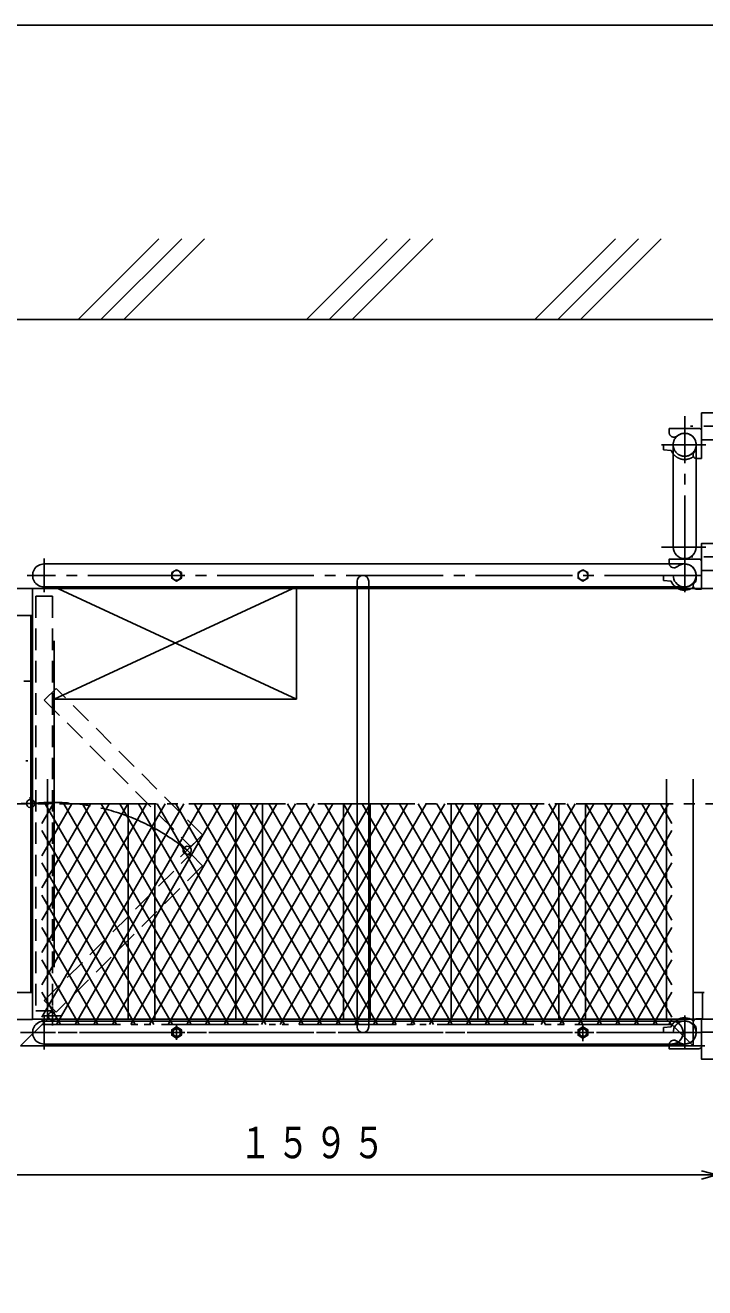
# Model space of a CAD drawing. Units: millimetres, scale not verified. Extents: x -7950 to 7710, y -5600 to 5443.
# Drawn here: x -4566 to -3303, y 3098 to 5443 of the extents above; entities that cross this region are included whole.
import ezdxf

# ---------------------------------------------------------------- set-up
doc = ezdxf.new("R2010")
doc.units = ezdxf.units.MM
doc.header["$LTSCALE"] = 20
for name, pattern in [('CHAIN2', [12, 9, -1, 1, -1]), ('DASHED2', [3, 2, -1]), ('DOUBLE_CHAIN2', [12.8, 9, -1, 0.6, -0.6, 0.6, -1])]:
    doc.linetypes.add(name, pattern=pattern)
doc.layers.add('0-0_1', color=1, linetype='Continuous')
doc.layers.add('0-1_10', color=7, linetype='Continuous')
doc.styles.add('ＭＳ ゴシック', font='')
doc.styles.get('ＭＳ ゴシック').set_extended_font_data('MS Gothic')

msp = doc.modelspace()

# ---------------------------------------------------------------- linework, layer by layer
at = {"layer": '0-0_1', "color": 2}
for p, q in [((-4467.35, 4896.73), (-4317.35, 5046.73)), ((-4424.93, 4896.73), (-4274.93, 5046.73)), ((-4382.5, 4896.73), (-4232.5, 5046.73)), ((-4043.09, 4896.73), (-3893.09, 5046.73)), ((-4000.66, 4896.73), (-3850.66, 5046.73)), ((-3958.24, 4896.73), (-3808.24, 5046.73)), ((-3618.83, 4896.73), (-3468.83, 5046.73)), ((-3576.4, 4896.73), (-3426.4, 5046.73)), ((-3533.97, 4896.73), (-3383.97, 5046.73)), ((-4511.81, 4399.88), (-4061.81, 4191.73)), ((-4061.81, 4399.88), (-4511.81, 4191.73)), ((-4061.81, 4191.73), (-4061.81, 4399.88)), ((-4061.81, 4191.73), (-4511.81, 4191.73)), ((-4524.51, 4042.99), (-4524.51, 3597.23)), ((-3374.51, 4042.99), (-3374.51, 3597.23)), ((-3324.51, 3547.23), (-3324.51, 4042.99)), ((-4374.51, 3597.23), (-4374.51, 3996.73)), ((-4324.51, 3996.73), (-4324.51, 3597.23)), ((-4174.51, 3597.23), (-4174.51, 3996.73)), ((-4124.51, 3996.73), (-4124.51, 3597.23)), ((-3974.51, 3597.23), (-3974.51, 3996.73)), ((-3924.51, 3996.73), (-3924.51, 3597.23)), ((-3774.51, 3597.23), (-3774.51, 3996.73)), ((-3724.51, 3996.73), (-3724.51, 3597.23)), ((-3574.51, 3597.23), (-3574.51, 3996.73)), ((-3524.51, 3996.73), (-3524.51, 3597.23)), ((-4524.51, 3597.23), (-4574.51, 3547.23))]:
    msp.add_line(p, q, dxfattribs=at)
at = {"layer": '0-0_1'}
for p, q in [((-6891.46, 4896.73), (3930.54, 4896.73)), ((-3361.81, 4473.93), (-3361.81, 4663.93)), ((-3319.11, 4473.93), (-3319.11, 4663.93)), ((-3319.11, 4657.66), (-3319.11, 4663.93)), ((-4530.46, 4442.58), (-3340.46, 4442.58)), ((-4411.81, 4442.58), (-3464.51, 4442.58)), ((-3949.01, 3582.73), (-3949.01, 4410.38)), ((-3927.31, 3582.73), (-3927.31, 4410.38)), ((-3361.81, 4421.22), (-3379.99, 4421.26)), ((-3379.99, 4412.11), (-3379.99, 4421.26)), ((-3379.99, 4412.11), (-3365.86, 4410.41)), ((-3319.11, 4414.96), (-3319.11, 4421.23)), ((1548.19, 4396.73), (-4877.76, 4396.73)), ((-4551.81, 4396.73), (-4551.81, 3596.73)), ((-3340.46, 4399.88), (-4530.46, 4399.88)), ((-4411.81, 4399.88), (-3949.01, 4399.88)), ((-3927.31, 4399.88), (-3464.51, 4399.88)), ((-3309.11, 4395.58), (-3319.11, 4395.58)), ((-4877.76, 4346.73), (-4551.81, 4346.73)), ((-4555.46, 4005.08), (-4555.46, 4346.73)), ((-4554.51, 3693.58), (-4554.51, 4299.88)), ((-4511.81, 3693.58), (-4511.81, 4299.88)), ((-4568.16, 4224.73), (-4555.46, 4224.73)), ((-4556.46, 4005.01), (-4556.46, 4009.23)), ((-4555.46, 3646.73), (-4555.46, 3990.08)), ((-3325.86, 3646.73), (-3304.51, 3646.73)), ((-3307.51, 3597.23), (-3307.51, 3646.73)), ((-2924.51, 3597.23), (-4551.81, 3597.23)), ((-4529.02, 3587.23), (-4534.51, 3596.73)), ((-3340.46, 3593.58), (-4530.46, 3593.58)), ((-4411.81, 3593.58), (-3949.01, 3593.58)), ((-3927.31, 3593.58), (-3464.51, 3593.58)), ((-3369.99, 3587.23), (-3364.51, 3596.73)), ((-3309.11, 3597.88), (-3319.11, 3597.88)), ((-3379.99, 3581.35), (-3365.86, 3583.05)), ((-3379.99, 3581.35), (-3379.99, 3572.2)), ((-3361.81, 3572.25), (-3379.99, 3572.2)), ((-3319.11, 3578.5), (-3319.11, 3572.23)), ((-3319.11, 3578.5), (-3319.11, 3572.23)), ((-4530.46, 3550.88), (-3340.46, 3550.88)), ((-4411.81, 3550.88), (-3464.51, 3550.88))]:
    msp.add_line(p, q, dxfattribs=at)
at = {"layer": '0-0_1', "color": 2, "linetype": 'CHAIN2'}
for p, q in [((-3340.46, 4389.88), (-3340.46, 4717.07)), ((1194.83, 4698.28), (-3329.54, 4698.28)), ((-3383.26, 4663.93), (-3301.39, 4663.93)), ((-3383.26, 4473.93), (-3301.39, 4473.93)), ((1194.83, 4455.58), (-3329.54, 4455.58)), ((-4530.46, 4452.58), (-4530.46, 4389.88)), ((-3309.11, 4421.23), (-4561.81, 4421.23)), ((-4804.16, 4076.73), (-4560.51, 4076.73)), ((-4555.46, 4015.08), (-4555.46, 3980.08)), ((-6901.81, 3996.73), (-1336.99, 3996.73)), ((-4572.96, 3997.58), (-4537.96, 3997.58)), ((-4252.27, 3923.05), (-4277.02, 3898.3)), ((-4277.02, 3923.05), (-4252.27, 3898.3)), ((-4514.96, 3620.58), (-4514.96, 3585.58)), ((-4532.46, 3603.08), (-4497.46, 3603.08)), ((-4530.46, 3540.88), (-4530.46, 3603.58)), ((-3340.46, 3540.88), (-3340.46, 3603.58)), ((-3324.51, 3572.23), (-4574.51, 3572.23)), ((-3309.11, 3572.23), (-4561.81, 3572.23)), ((-4284.51, 3587.23), (-4284.51, 3558.92)), ((-3529.51, 3587.23), (-3529.51, 3556.41)), ((1257.25, 3547.73), (-3354.26, 3547.73))]:
    msp.add_line(p, q, dxfattribs=at)
at = {"layer": '0-0_1', "color": 2, "linetype": 'DOUBLE_CHAIN2'}
for p, q in [((-3361.81, 4663.92), (-3379.99, 4663.96)), ((-3379.99, 4654.81), (-3379.99, 4663.96)), ((-3379.99, 4654.81), (-3365.86, 4653.11)), ((-3309.11, 4638.28), (-3319.11, 4638.28)), ((-3364.51, 3587.23), (-4534.51, 3587.23))]:
    msp.add_line(p, q, dxfattribs=at)
at = {"layer": '0-0_1', "color": 2, "linetype": 'DASHED2'}
for p, q in [((-4236, 3939.31), (-4508.24, 4211.55)), ((-4514.96, 3997.58), (-4545.96, 3997.58)), ((-4236, 3939.31), (-4257.92, 3917.39)), ((-4236, 3882.03), (-4257.92, 3903.95)), ((-4236, 3882.03), (-4508.24, 3609.8))]:
    msp.add_line(p, q, dxfattribs=at)
at = {"layer": '0-0_1', "color": 3}
for p, q in [((-4534.51, 3600.73), (-4305.88, 3996.73)), ((-4534.51, 3660.73), (-4340.52, 3996.73)), ((-4534.51, 3720.73), (-4375.16, 3996.73)), ((-4534.51, 3780.73), (-4409.8, 3996.73)), ((-4534.51, 3840.73), (-4444.44, 3996.73)), ((-4534.51, 3900.73), (-4479.08, 3996.73)), ((-4534.51, 3960.73), (-4513.72, 3996.73)), ((-4528.45, 3996.73), (-4292.02, 3587.23)), ((-4507.66, 3587.23), (-4271.24, 3996.73)), ((-4493.8, 3996.73), (-4257.38, 3587.23)), ((-4473.02, 3587.23), (-4236.6, 3996.73)), ((-4459.16, 3996.73), (-4222.74, 3587.23)), ((-4438.38, 3587.23), (-4201.95, 3996.73)), ((-4424.52, 3996.73), (-4188.1, 3587.23)), ((-4403.74, 3587.23), (-4167.31, 3996.73)), ((-4389.88, 3996.73), (-4153.46, 3587.23)), ((-4369.1, 3587.23), (-4132.67, 3996.73)), ((-4355.24, 3996.73), (-4118.82, 3587.23)), ((-4334.46, 3587.23), (-4098.03, 3996.73)), ((-4320.6, 3996.73), (-4084.17, 3587.23)), ((-4299.82, 3587.23), (-4063.39, 3996.73)), ((-4285.96, 3996.73), (-4049.53, 3587.23)), ((-4265.17, 3587.23), (-4028.75, 3996.73)), ((-4251.32, 3996.73), (-4014.89, 3587.23)), ((-4230.53, 3587.23), (-3994.11, 3996.73)), ((-4216.68, 3996.73), (-3980.25, 3587.23)), ((-4195.89, 3587.23), (-3959.47, 3996.73)), ((-4182.04, 3996.73), (-3945.61, 3587.23)), ((-4161.25, 3587.23), (-3924.83, 3996.73)), ((-4147.39, 3996.73), (-3910.97, 3587.23)), ((-4126.61, 3587.23), (-3890.19, 3996.73)), ((-4112.75, 3996.73), (-3876.33, 3587.23)), ((-4091.97, 3587.23), (-3855.54, 3996.73)), ((-4078.11, 3996.73), (-3841.69, 3587.23)), ((-4057.33, 3587.23), (-3820.9, 3996.73)), ((-4043.47, 3996.73), (-3807.05, 3587.23)), ((-4022.69, 3587.23), (-3786.26, 3996.73)), ((-4008.83, 3996.73), (-3772.41, 3587.23)), ((-3988.05, 3587.23), (-3751.62, 3996.73)), ((-3974.19, 3996.73), (-3737.76, 3587.23)), ((-3953.41, 3587.23), (-3716.98, 3996.73)), ((-3939.55, 3996.73), (-3703.12, 3587.23)), ((-3918.76, 3587.23), (-3682.34, 3996.73)), ((-3904.91, 3996.73), (-3668.48, 3587.23)), ((-3884.12, 3587.23), (-3647.7, 3996.73)), ((-3870.27, 3996.73), (-3633.84, 3587.23)), ((-3849.48, 3587.23), (-3613.06, 3996.73)), ((-3835.63, 3996.73), (-3599.2, 3587.23)), ((-3814.84, 3587.23), (-3578.42, 3996.73)), ((-3800.98, 3996.73), (-3564.56, 3587.23)), ((-3780.2, 3587.23), (-3543.78, 3996.73)), ((-3766.34, 3996.73), (-3529.92, 3587.23)), ((-3745.56, 3587.23), (-3509.13, 3996.73)), ((-3731.7, 3996.73), (-3495.28, 3587.23)), ((-3710.92, 3587.23), (-3474.49, 3996.73)), ((-3697.06, 3996.73), (-3460.64, 3587.23)), ((-3676.28, 3587.23), (-3439.85, 3996.73)), ((-3662.42, 3996.73), (-3426, 3587.23)), ((-3641.64, 3587.23), (-3405.21, 3996.73)), ((-3627.78, 3996.73), (-3391.35, 3587.23)), ((-3607, 3587.23), (-3370.57, 3996.73)), ((-3593.14, 3996.73), (-3364.51, 3600.73)), ((-3558.5, 3996.73), (-3364.51, 3660.73)), ((-3523.86, 3996.73), (-3364.51, 3720.73)), ((-3489.22, 3996.73), (-3364.51, 3780.73)), ((-3454.57, 3996.73), (-3364.51, 3840.73)), ((-3419.93, 3996.73), (-3364.51, 3900.73)), ((-3385.29, 3996.73), (-3364.51, 3960.73)), ((-4534.51, 3947.23), (-4326.66, 3587.23)), ((-3572.35, 3587.23), (-3364.51, 3947.23)), ((-4260.09, 3916.63), (-4257.11, 3919.62)), ((-4534.51, 3887.23), (-4361.3, 3587.23)), ((-3537.71, 3587.23), (-3364.51, 3887.23)), ((-4534.51, 3827.23), (-4395.94, 3587.23)), ((-3503.07, 3587.23), (-3364.51, 3827.23)), ((-4534.51, 3767.23), (-4430.58, 3587.23)), ((-3468.43, 3587.23), (-3364.51, 3767.23)), ((-4534.51, 3707.23), (-4465.23, 3587.23)), ((-3433.79, 3587.23), (-3364.51, 3707.23)), ((-4534.51, 3647.23), (-4499.87, 3587.23)), ((-3399.15, 3587.23), (-3364.51, 3647.23))]:
    msp.add_line(p, q, dxfattribs=at)
at = {"layer": '0-0_1', "color": 4}
for q in [(-4875.46, 3307.73), (-3309.44, 3315.5), (-3309.44, 3299.97)]:
    msp.add_line((-3280.46, 3307.73), q, dxfattribs=at)
at = {"layer": '0-0_1', "color": 2, "linetype": 'DOUBLE_CHAIN2'}
for points in [[(-3309.11, 4673.28), (-3209.11, 4673.28), (-3209.11, 4723.28), (-3309.11, 4723.28), (-3309.11, 4638.28)], [(-3369.11, 4685.28), (-3369.11, 4694.28), (-3314.11, 4694.28)]]:
    msp.add_lwpolyline(points, dxfattribs=at)
at = {"layer": '0-0_1'}
for points in [[(-3309.11, 4430.58), (-3209.11, 4430.58), (-3209.11, 4480.58), (-3309.11, 4480.58), (-3309.11, 4395.58)], [(-3369.11, 4442.58), (-3369.11, 4451.58), (-3314.11, 4451.58)], [(-4551.81, 3596.73), (-4877.76, 3596.73), (-4877.76, 3646.73), (-4551.81, 3646.73)], [(-3309.11, 3572.73), (-3209.11, 3572.73), (-3209.11, 3522.73), (-3309.11, 3522.73), (-3309.11, 3597.88)], [(-3369.11, 3550.88), (-3369.11, 3541.88), (-3314.11, 3541.88)]]:
    msp.add_lwpolyline(points, dxfattribs=at)
for points in [[(-4284.51, 4431.62), (-4293.51, 4426.43), (-4293.51, 4416.03), (-4284.51, 4410.84), (-4275.51, 4416.03), (-4275.51, 4426.43)], [(-3529.51, 4431.62), (-3538.51, 4426.43), (-3538.51, 4416.03), (-3529.51, 4410.84), (-3520.51, 4416.03), (-3520.51, 4426.43)], [(-4284.51, 3561.84), (-4293.51, 3567.03), (-4293.51, 3577.43), (-4284.51, 3582.62), (-4275.51, 3577.43), (-4275.51, 3567.03)], [(-4284.51, 3582.62), (-4293.51, 3577.43), (-4293.51, 3567.03), (-4284.51, 3561.84), (-4275.51, 3567.03), (-4275.51, 3577.43)], [(-3529.51, 3561.84), (-3538.51, 3567.03), (-3538.51, 3577.43), (-3529.51, 3582.62), (-3520.51, 3577.43), (-3520.51, 3567.03)], [(-3529.51, 3582.62), (-3538.51, 3577.43), (-3538.51, 3567.03), (-3529.51, 3561.84), (-3520.51, 3567.03), (-3520.51, 3577.43)]]:
    msp.add_lwpolyline(points, close=True, dxfattribs=at)
at = {"layer": '0-0_1', "color": 2, "linetype": 'DASHED2'}
for points in [[(-4514.96, 4382.58), (-4545.96, 4382.58), (-4545.96, 3612.58)], [(-4514.96, 4382.58), (-4514.96, 3612.58), (-4545.96, 3612.58)], [(-4508.24, 4211.55), (-4530.16, 4189.62), (-4257.92, 3917.39)], [(-4508.24, 3609.8), (-4530.16, 3631.72), (-4257.92, 3903.95)]]:
    msp.add_lwpolyline(points, dxfattribs=at)
at = {"layer": '0-0_1', "color": 2}
msp.add_lwpolyline([(-4524.51, 3597.23), (-3374.51, 3597.23), (-3324.51, 3547.23), (-4574.51, 3547.23)], dxfattribs=at)
at = {"layer": '0-0_1'}
for centre, radius in [((-4284.51, 4421.23), 9), ((-3529.51, 4421.23), 9), ((-4284.51, 3572.23), 9), ((-4284.51, 3572.23), 9), ((-4284.51, 3572.23), 8.65), ((-4284.51, 3572.23), 7.05), ((-3529.51, 3572.23), 9), ((-3529.51, 3572.23), 9), ((-3529.51, 3572.23), 8.65), ((-3529.51, 3572.23), 7.05)]:
    msp.add_circle(centre, radius, dxfattribs=at)
at = {"layer": '0-0_1', "color": 2, "linetype": 'DASHED2'}
msp.add_circle((-4514.96, 3603.08), 7.5, dxfattribs=at)
at = {"layer": '0-0_1', "color": 2, "linetype": 'DOUBLE_CHAIN2'}
for centre, radius, start, end in [((-3314.11, 4689.28), 5, 0, 90), ((-3360.42, 4686.91), 8.84, 190.64714, 312.7484), ((-3340.46, 4663.93), 21.35, 270.00026, 179.99843), ((-3340.46, 4663.93), 27.35, 203.38959, 306.71313), ((-3340.46, 4663.93), 21.35, 179.99843, 270.00026), ((-3317.97, 4645.03), 6.84, 131.40796, 260.4088), ((-3329.11, 4657.66), 10, 311.40497, 0.00252)]:
    msp.add_arc(centre, radius, start, end, dxfattribs=at)
at = {"layer": '0-0_1'}
for centre, radius, start, end in [((-3340.46, 4663.93), 21.35, 270.0024, 130.25606), ((-3340.46, 4473.93), 21.35, 180, 0), ((-4530.59, 4421.23), 21.35, 89.65324, 270.34676), ((-3360.42, 4444.21), 8.84, 190.64714, 312.7484), ((-3340.46, 4421.23), 21.35, 180.00024, 130.25886), ((-3340.59, 4421.23), 21.35, 270.34676, 89.65324), ((-3314.11, 4446.58), 5, 0, 90), ((-3938.16, 4410.32), 10.85, 0.29811, 179.70189), ((-3340.46, 4421.23), 27.35, 203.38959, 306.71313), ((-3329.11, 4414.96), 10, 311.40497, 359.99692), ((-3317.97, 4402.33), 6.84, 131.39759, 260.41669), ((-4555.46, 3997.58), 7.5, 60.87591, 299.12409), ((-4530.59, 3572.23), 21.35, 89.65324, 270.34676), ((-3340.46, 3572.23), 27.35, 53.28687, 156.61041), ((-3364.64, 3572.23), 21.35, 270.34676, 89.65324), ((-3340.46, 3572.23), 21.35, 229.74114, 179.99976), ((-3340.59, 3572.23), 21.35, 270.34676, 89.65324), ((-3317.97, 3591.13), 6.84, 99.58331, 228.60241), ((-3938.16, 3583.09), 10.86, 181.90178, 358.09822), ((-3329.11, 3578.5), 10, 359.99748, 48.59503), ((-3360.42, 3549.25), 8.84, 47.2516, 169.35286), ((-3314.11, 3546.88), 5, 270, 0)]:
    msp.add_arc(centre, radius, start, end, dxfattribs=at)
at = {"layer": '0-0_1', "color": 2, "linetype": 'DASHED2'}
for centre, radius, start, end in [((-3340.46, 4663.93), 21.35, 270, 90), ((-3340.59, 4421.23), 21.35, 270.34676, 89.65324), ((-4555.46, 3997.58), 7.5, 299.12409, 60.87591), ((-4264.64, 3910.67), 7.5, 254.11942, 15.87756), ((-3364.64, 3572.23), 21.35, 270.34676, 89.65324), ((-3340.59, 3572.23), 21.35, 270.34676, 89.65324)]:
    msp.add_arc(centre, radius, start, end, dxfattribs=at)
at = {"layer": '0-0_1', "color": 2, "linetype": 'CHAIN2'}
msp.add_arc((-4514.96, 3603.08), 396.57, 50.86161, 95.86161, dxfattribs=at)
at = {"layer": '0-0_1', "color": 3}
msp.add_arc((-4264.64, 3910.67), 7.5, 15.87756, 254.11942, dxfattribs=at)
at = {"layer": '0-1_10'}
msp.add_lwpolyline([(-7950, -5600), (7710, -5600), (7710, 5443.2), (-7950, 5443.2)], close=True, dxfattribs=at)

# ---------------------------------------------------------------- texts
at = {"layer": '0-0_1', "color": 7, "insert": (-4167.96, 3337.73), "char_height": 58.65, "attachment_point": 7, "style": 'ＭＳ ゴシック'}
msp.add_mtext('\\T1.17;\\W0.75;１５９５', dxfattribs=at)

doc.saveas('drawing.dxf')
